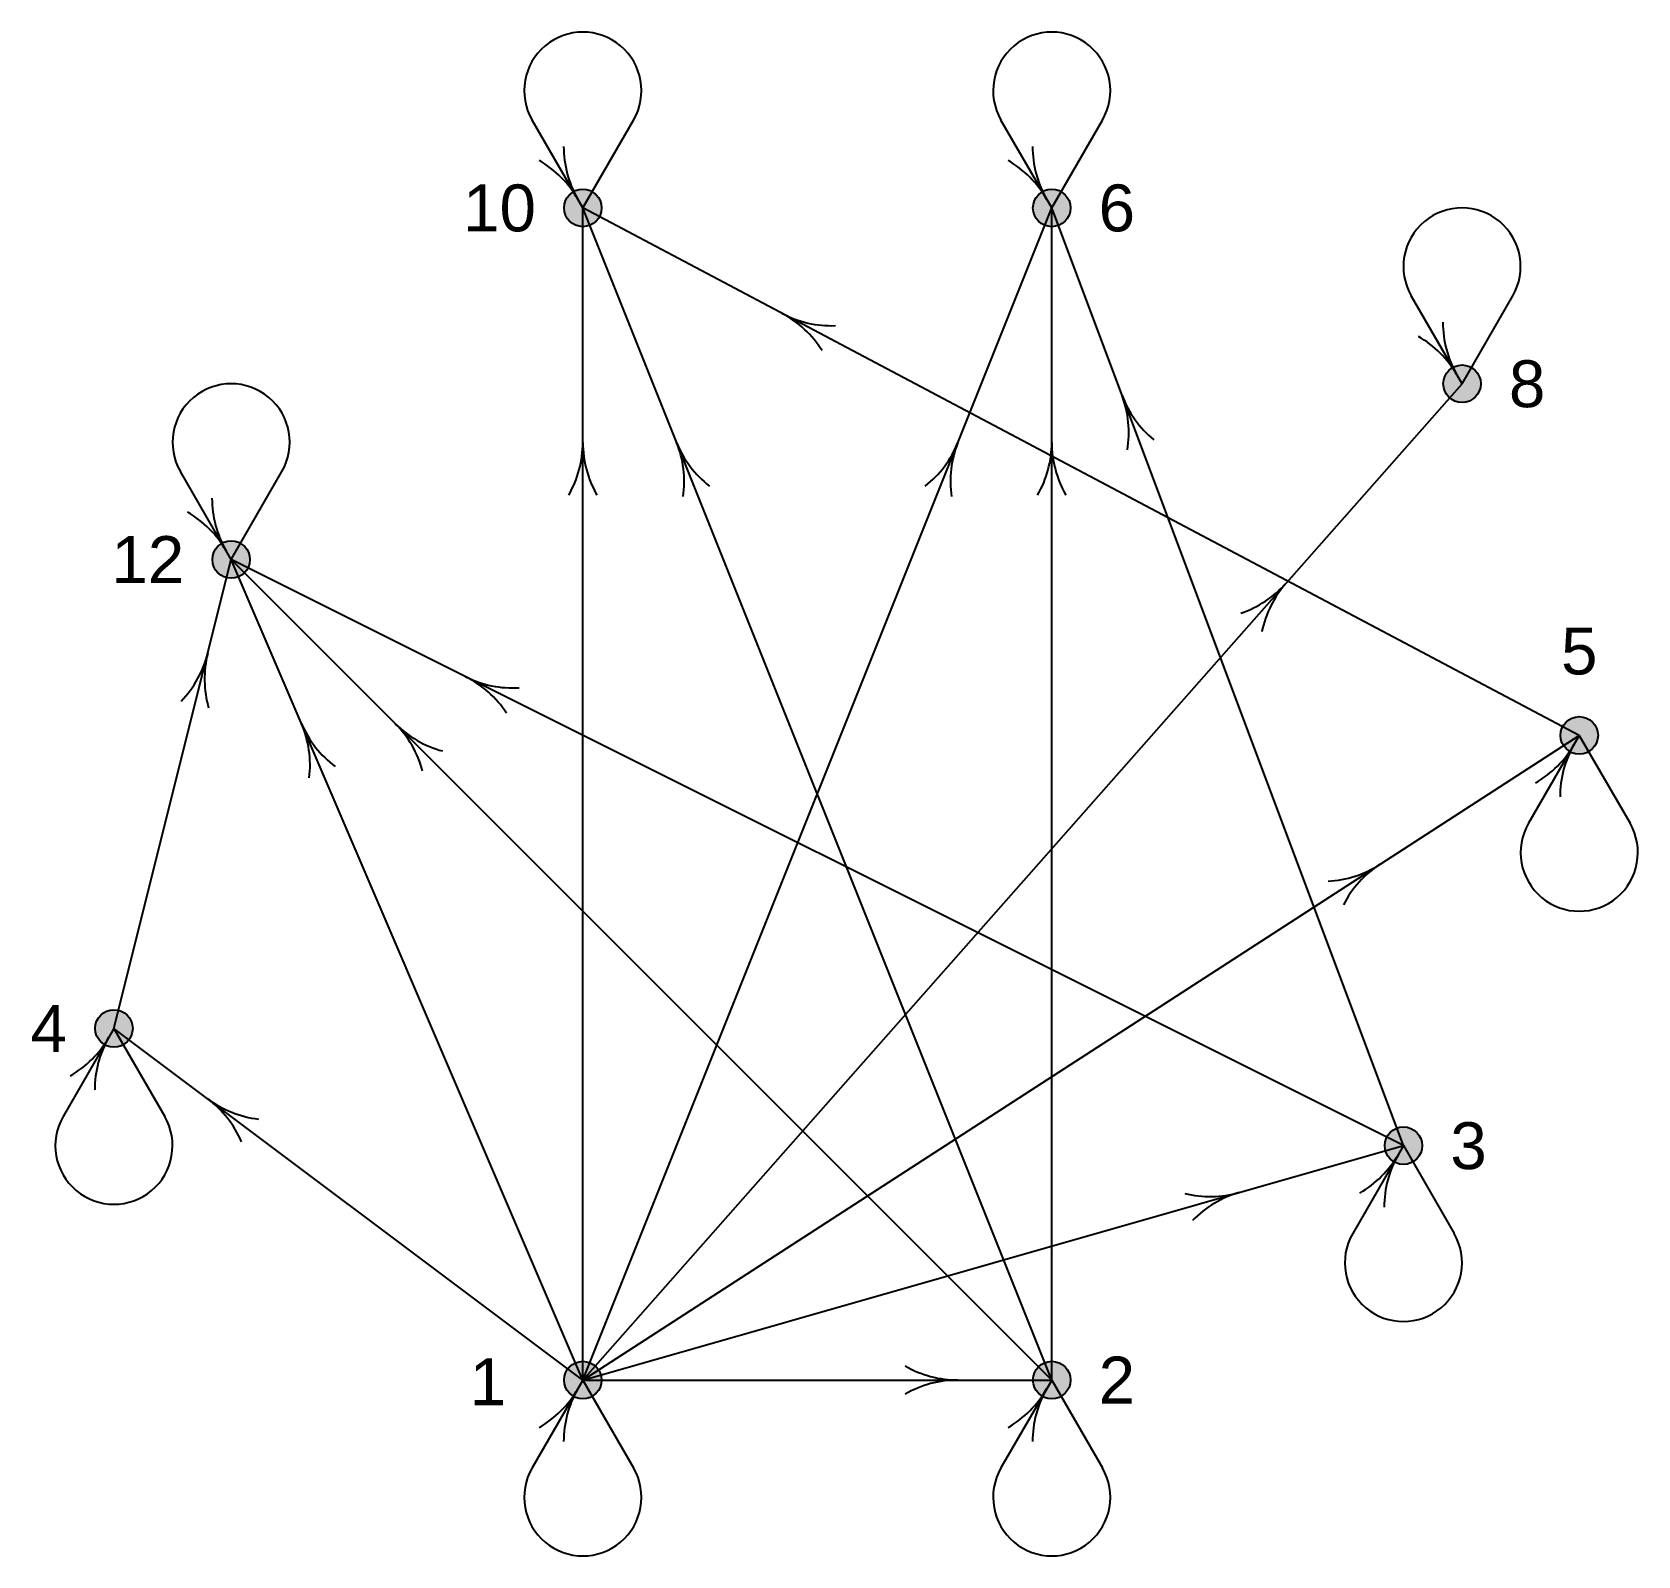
# Model space of a CAD drawing. Header units: inches. Extents: x 165 to 850, y 75 to 725.
import ezdxf
from ezdxf.enums import TextEntityAlignment as Align

# ---------------------------------------------------------------- set-up
doc = ezdxf.new("R2010")
doc.units = ezdxf.units.IN
doc.header["$MEASUREMENT"] = 0
doc.styles.get("Standard").update_dxf_attribs({"font": 'arial.ttf'})

msp = doc.modelspace()

# ---------------------------------------------------------------- hatches: boundary and pattern name
h = msp.add_hatch(color=255)
edge = h.paths.add_edge_path()
edge.add_arc((400, 650), 8, 0, 360)
h = msp.add_hatch(color=255)
edge = h.paths.add_edge_path()
edge.add_arc((600, 650), 8, 0, 360)
h = msp.add_hatch(color=255)
edge = h.paths.add_edge_path()
edge.add_arc((775, 575), 8, 0, 360)
h = msp.add_hatch(color=255)
edge = h.paths.add_edge_path()
edge.add_arc((250, 500), 8, 0, 360)
h = msp.add_hatch(color=255)
edge = h.paths.add_edge_path()
edge.add_arc((825, 425), 8, 0, 360)
h = msp.add_hatch(color=255)
edge = h.paths.add_edge_path()
edge.add_arc((200, 300), 8, 0, 360)
h = msp.add_hatch(color=255)
edge = h.paths.add_edge_path()
edge.add_arc((750, 250), 8, 0, 360)
h = msp.add_hatch(color=255)
edge = h.paths.add_edge_path()
edge.add_arc((400, 150), 8, 0, 360)
h = msp.add_hatch(color=255)
edge = h.paths.add_edge_path()
edge.add_arc((600, 150), 8, 0, 360)

# ---------------------------------------------------------------- linework, layer by layer
for p, q in [((400, 650), (378.35, 687.5)), ((400, 650), (421.65, 687.5)), ((600, 650), (578.35, 687.5)), ((600, 650), (621.65, 687.5)), ((400, 150), (600, 650)), ((400, 150), (400, 650)), ((600, 150), (400, 650)), ((825, 425), (400, 650)), ((600, 150), (600, 650)), ((750, 250), (600, 650)), ((775, 575), (753.35, 612.5)), ((775, 575), (796.65, 612.5)), ((400, 150), (775, 575)), ((250, 500), (228.35, 537.5)), ((250, 500), (271.65, 537.5)), ((200, 300), (250, 500)), ((400, 150), (250, 500)), ((600, 150), (250, 500)), ((750, 250), (250, 500)), ((400, 150), (825, 425)), ((825, 425), (803.35, 387.5)), ((825, 425), (846.65, 387.5)), ((200, 300), (178.35, 262.5)), ((400, 150), (200, 300)), ((200, 300), (221.65, 262.5)), ((400, 150), (750, 250)), ((750, 250), (728.35, 212.5)), ((750, 250), (771.65, 212.5)), ((400, 150), (378.35, 112.5)), ((400, 150), (600, 150)), ((400, 150), (421.65, 112.5)), ((600, 150), (578.35, 112.5)), ((600, 150), (621.65, 112.5))]:
    msp.add_line(p, q)
for centre in [(400, 650), (600, 650), (775, 575), (250, 500), (825, 425), (200, 300), (750, 250), (400, 150), (600, 150)]:
    msp.add_circle(centre, 8)
for centre, radius, start, end in [((400, 700), 25, 330, 210), ((600, 700), 25, 330, 210), ((436.81, 676.25), 45, 180, 210), ((636.81, 676.25), 45, 180, 210), ((358.86, 631.25), 45, 30, 60), ((558.86, 631.25), 45, 30, 60), ((775, 625), 25, 330, 210), ((463.95, 565.23), 45, 32.10273, 62.10273), ((506.05, 644.77), 45, 242.10273, 272.10273), ((811.81, 601.25), 45, 180, 210), ((733.86, 556.25), 45, 30, 60), ((250, 550), 25, 330, 210), ((587.87, 554.2), 45, 350.55605, 20.55605), ((672.13, 585.8), 45, 200.55605, 230.55605), ((355, 550), 45, 330, 0), ((445, 550), 45, 180, 210), ((398.22, 533.29), 45, 351.80141, 21.80141), ((481.78, 566.71), 45, 201.80141, 231.80141), ((518.22, 566.71), 45, 308.19859, 338.19859), ((601.78, 533.29), 45, 158.19859, 188.19859), ((555, 550), 45, 330, 0), ((645, 550), 45, 180, 210), ((286.81, 526.25), 45, 180, 210), ((208.86, 481.25), 45, 30, 60), ((666.26, 519.77), 45, 288.57633, 318.57633), ((733.74, 460.23), 45, 138.57633, 168.57633), ((196.34, 470.91), 45, 315.96376, 345.96376), ((283.66, 449.09), 45, 165.96376, 195.96376), ((329.88, 409.75), 45, 33.43495, 63.43495), ((370.12, 490.25), 45, 243.43495, 273.43495), ((238.64, 412.27), 45, 353.19859, 23.19859), ((321.36, 447.73), 45, 203.19859, 233.19859), ((288.18, 398.18), 45, 15, 45), ((351.82, 461.82), 45, 225, 255), ((783.86, 443.75), 45, 300, 330), ((861.81, 398.75), 45, 150, 180), ((825, 375), 25, 150, 30), ((715.55, 407.78), 45, 272.90524, 302.90524), ((764.45, 332.22), 45, 122.90524, 152.90524), ((158.86, 318.75), 45, 300, 330), ((236.81, 273.75), 45, 150, 180), ((213, 234), 45, 23.1301, 53.1301), ((267, 306), 45, 233.1301, 263.1301), ((200, 250), 25, 150, 30), ((708.86, 268.75), 45, 300, 330), ((786.81, 223.75), 45, 150, 180), ((667.64, 273.27), 45, 255.9454, 285.9454), ((692.36, 186.73), 45, 105.9454, 135.9454), ((750, 200), 25, 150, 30), ((560, 195), 45, 240, 270), ((358.86, 168.75), 45, 300, 330), ((436.81, 123.75), 45, 150, 180), ((560, 105), 45, 90, 120), ((558.86, 168.75), 45, 300, 330), ((636.81, 123.75), 45, 150, 180), ((400, 100), 25, 150, 30), ((600, 100), 25, 150, 30)]:
    msp.add_arc(centre, radius, start, end)

# ---------------------------------------------------------------- texts
for s, p in [('10', (380, 650)), ('12', (230, 500)), ('4', (180, 300)), ('1', (367.26, 149.29))]:
    msp.add_text(s, height=20).set_placement(p, align=Align.MIDDLE_RIGHT)
for s, p in [('6', (620, 650)), ('8', (795, 575)), ('3', (770, 250)), ('2', (620, 150))]:
    msp.add_text(s, height=20).set_placement(p, align=Align.MIDDLE_LEFT)
msp.add_text('5', height=20).set_placement((825, 445), align=Align.BOTTOM_CENTER)

doc.saveas('drawing.dxf')
